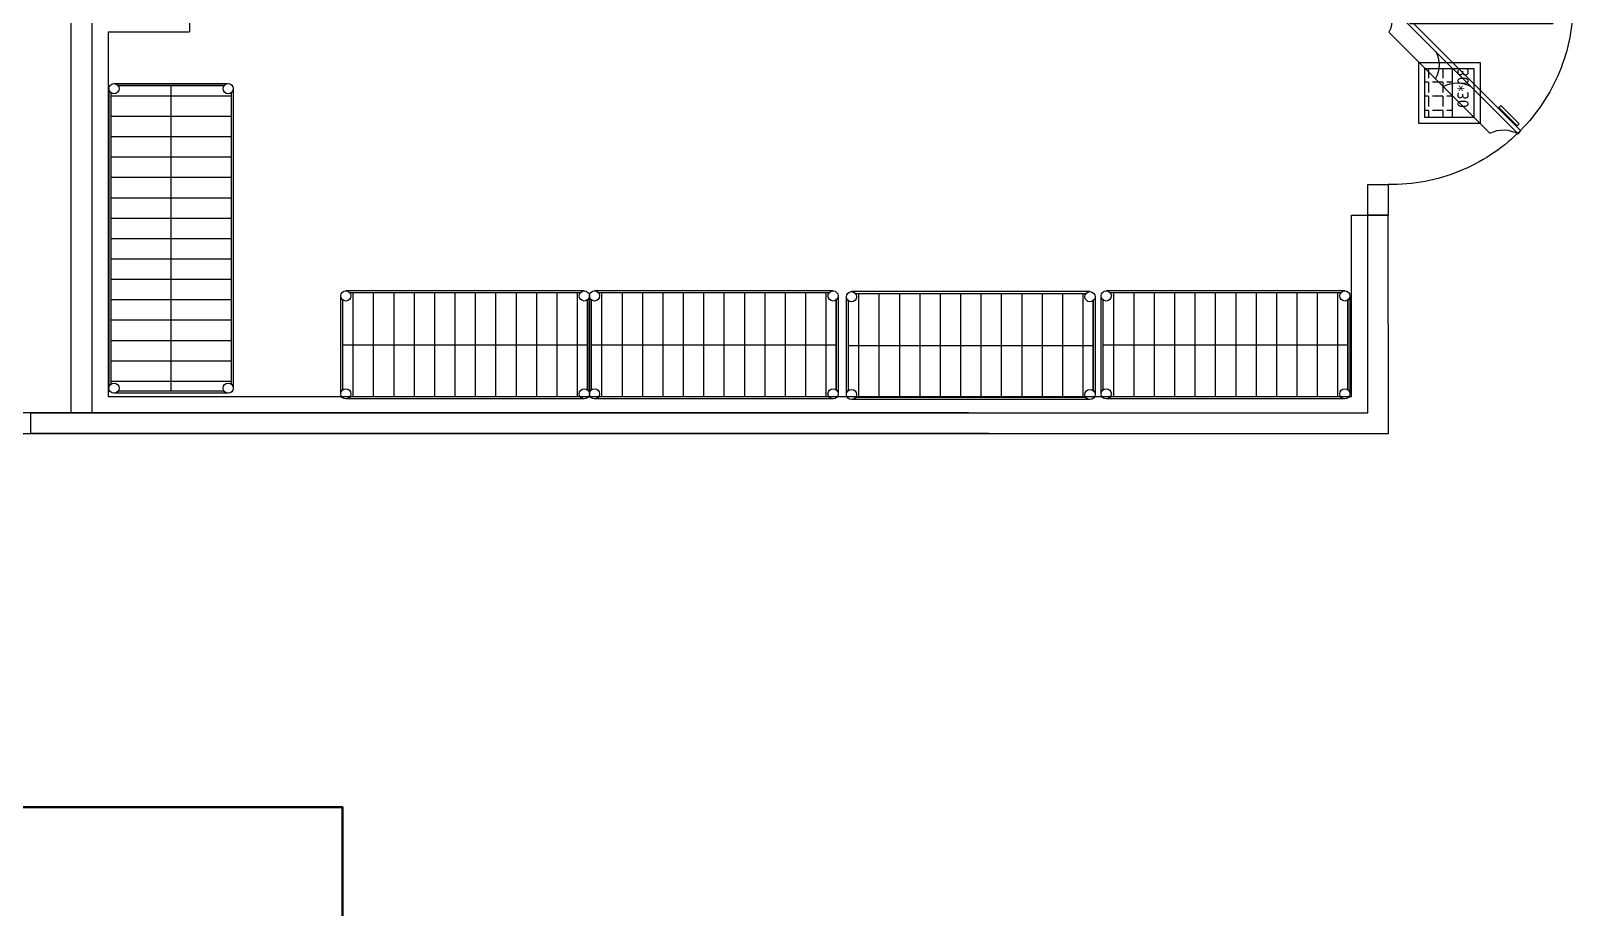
# Model space of a CAD drawing. Header units: millimetres. Extents: x 1531071 to 1560283, y -701792 to -691067.
# Drawn here: x 1537154 to 1537911, y -696221 to -695790 of the extents above; entities that cross this region are included whole.
import ezdxf

# ---------------------------------------------------------------- set-up
doc = ezdxf.new("R2010")
doc.units = ezdxf.units.MM
doc.header["$LTSCALE"] = 20
doc.header["$MEASUREMENT"] = 0
doc.set_wipeout_variables(frame=1)
doc.linetypes.add('DASHED', pattern=[19.05, 12.7, -6.35])
doc.layers.add('GRC-Ekipman', color=4, linetype='Continuous', lineweight=25)
doc.layers.add('wall ext', color=30, linetype='Continuous', lineweight=30)
for name, color, linetype in [('Kıtc-002 Çizgi', 7, 'Continuous'), ('Kıtc-028 Yer Izgarası', 252, 'Continuous'), ('Kıtc-034 Soğuk Oda', 1, 'Continuous'), ('SOŞUK ODA PANELİ', 4, 'Continuous')]:
    doc.layers.add(name, color=color, linetype=linetype)
doc.styles.get("Standard").update_dxf_attribs({"font": 'tahoma.ttf', "height": 10})

# ---------------------------------------------------------------- blocks, each defined once
blk = doc.blocks.new('A$C60E3056A')
at = {"layer": 'Kıtc-034 Soğuk Oda', "color": 3}
blk.add_line((13.32, 80.05), (13.32, 9.95), dxfattribs=at)
for points in [[(1.83, 0), (3.83, 0), (3.83, 90), (1.83, 90)], [(1.44, 3.03), (0, 3.03), (0, 15.75), (1.44, 15.75)]]:
    blk.add_lwpolyline(points, close=True, dxfattribs=at)
for centre, radius, start, end in [((17.93, 93.95), 14.65, 195.63806, 251.64889), ((17.17, 61.16), 14, 196.32537, 253.63654), ((17.17, 28.84), 14, 106.36346, 163.67463), ((17.93, -3.95), 14.65, 108.35111, 164.36194)]:
    blk.add_arc(centre, radius, start, end, dxfattribs=at)
blk = doc.blocks.new('A$C4A7C2E03')
at = {"layer": 'Kıtc-034 Soğuk Oda', "color": 254}
blk.add_line((80.05, 0), (9.95, 0), dxfattribs=at)
for points in [[(0, 11.49), (0, 9.49), (90, 9.49), (90, 11.49)], [(3.03, 11.89), (3.03, 13.32), (15.75, 13.32), (15.75, 11.89)]]:
    blk.add_lwpolyline(points, close=True, dxfattribs=at)
for centre, radius, start, end in [((-3.95, -4.61), 14.65, 18.35111, 74.36194), ((28.84, -3.84), 14, 16.36346, 73.67463), ((61.16, -3.84), 14, 106.32537, 163.63654), ((93.95, -4.61), 14.65, 105.63806, 161.64889)]:
    blk.add_arc(centre, radius, start, end, dxfattribs=at)
blk = doc.blocks.new('A$C65962AFD')
at = {"color": 3}
blk.add_wipeout([(90.69, 105), (90.69, 15), (100.69, 15), (100.69, 105)], dxfattribs=at).dxf.layer = 'Kıtc-034 Soğuk Oda'
at = {"layer": 'Kıtc-002 Çizgi', "color": 254, "linetype": 'DASHED'}
blk.add_arc((89.46, 104.46), 89.47, 180.93417, 270.78371, dxfattribs=at)
at = {"layer": 'Kıtc-034 Soğuk Oda'}
for points in [[(100.69, 105), (100.69, 120), (90.69, 120), (90.69, 105)], [(100.69, 0), (100.69, 15), (90.69, 15), (90.69, 0)]]:
    blk.add_lwpolyline(points, close=True, dxfattribs=at)
at = {"layer": 'Kıtc-002 Çizgi'}
blk.add_blockref('A$C4A7C2E03', (0, 94.09), dxfattribs=at)
at = {"layer": 'Kıtc-002 Çizgi', "rotation": 315}
blk.add_blockref('A$C60E3056A', (24.34, 42.65), dxfattribs=at)
blk = doc.blocks.new('A$C1AAB3821')
at = {"layer": 'Kıtc-028 Yer Izgarası'}
for p, q in [((30, 30), (0, 30)), ((0, 30), (0, 0)), ((27, 27), (3, 27)), ((3, 27), (3, 3)), ((3, 25.24), (7.74, 25.24)), ((9.65, 25.24), (9.65, 27)), ((9.65, 25.24), (14.73, 25.24)), ((9.65, 18.25), (9.65, 23.33)), ((16.63, 25.24), (16.63, 27)), ((16.63, 25.24), (21.71, 25.24)), ((16.63, 18.25), (16.63, 23.33)), ((23.62, 25.24), (23.62, 27)), ((23.62, 25.24), (27, 25.24)), ((23.62, 18.25), (23.62, 23.33)), ((27, 3), (27, 27)), ((30, 0), (30, 30)), ((3, 18.25), (7.74, 18.25)), ((9.65, 18.25), (14.73, 18.25)), ((9.65, 13.5), (9.65, 16.35)), ((16.63, 18.25), (21.71, 18.25)), ((16.63, 13.5), (16.63, 16.35)), ((23.62, 18.25), (27, 18.25)), ((23.62, 13.5), (23.62, 16.35)), ((27, 13.5), (3, 13.5)), ((3, 13.5), (3, 3)), ((27, 3), (27, 13.5)), ((0, 0), (30, 0)), ((3, 3), (27, 3)), ((3, 3), (27, 3))]:
    blk.add_line(p, q, dxfattribs=at)
blk.add_text('30*30', height=5.4, dxfattribs=at).set_placement((3, 5.64))
blk = doc.blocks.new('istif rafı 152-61')
at = {"ltscale": 5}
for p, q in [((149.5, 0), (2.51, 0)), ((147.5, -1), (4.5, -1)), ((147.5, -60), (4.5, -60)), ((149.5, -61), (2.5, -61))]:
    blk.add_line(p, q, dxfattribs=at)
for p, q in [((0, -58.5), (0, -2.5)), ((1, -56.5), (1, -4.5)), ((151, -4.5), (151, -56.5)), ((151, -56.5), (151, -4.5)), ((152, -2.5), (152, -58.5))]:
    blk.add_line(p, q)
at = {"color": 149, "ltscale": 5}
for p, q in [((6, -1), (6, -60)), ((16, -1), (16, -60)), ((26, -1), (26, -60)), ((36, -1), (36, -60)), ((46, -1), (46, -60)), ((56, -1), (56, -60)), ((66, -1), (66, -60)), ((76, -1), (76, -60)), ((86, -1), (86, -60)), ((96, -1), (96, -60)), ((106, -1), (106, -60)), ((116, -1), (116, -60)), ((126, -1), (126, -60)), ((136, -1), (136, -60)), ((146, -1), (146, -60)), ((1, -30.5), (151, -30.5))]:
    blk.add_line(p, q, dxfattribs=at)
at = {"ltscale": 5}
for centre in [(2.5, -2.5), (149.5, -2.5), (2.5, -58.5), (149.5, -58.5)]:
    blk.add_circle(centre, 2.5, dxfattribs=at)
blk = doc.blocks.new('istif rafı 122-53')
at = {"ltscale": 5}
for p, q in [((119.5, 0), (2.51, 0)), ((117.5, -1), (4.5, -1)), ((117.5, -52), (4.5, -52)), ((119.5, -53), (2.5, -53))]:
    blk.add_line(p, q, dxfattribs=at)
for p, q in [((0, -50.5), (0, -2.5)), ((1, -48.5), (1, -4.5)), ((121, -4.5), (121, -48.5)), ((121, -48.5), (121, -4.5)), ((122, -2.5), (122, -50.5))]:
    blk.add_line(p, q)
at = {"color": 149, "ltscale": 5}
for p, q in [((6, -1), (6, -52)), ((16, -1), (16, -52)), ((26, -1), (26, -52)), ((36, -1), (36, -52)), ((46, -1), (46, -52)), ((56, -1), (56, -52)), ((66, -1), (66, -52)), ((76, -1), (76, -52)), ((86, -1), (86, -52)), ((96, -1), (96, -52)), ((106, -1), (106, -52)), ((116, -1), (116, -52)), ((1, -26.5), (121, -26.5))]:
    blk.add_line(p, q, dxfattribs=at)
at = {"ltscale": 5}
for centre in [(2.5, -2.5), (119.5, -2.5), (2.5, -50.5), (119.5, -50.5)]:
    blk.add_circle(centre, 2.5, dxfattribs=at)

msp = doc.modelspace()

# ---------------------------------------------------------------- linework, layer by layer
at = {"color": 0, "lineweight": 30, "ltscale": 0.5}
for p, q in [((1537801.97, -695880.46), (1537819.97, -695880.46)), ((1537809.99, -695977.51), (1537809.97, -695880.46)), ((1537819.99, -695987.51), (1537819.97, -695880.46)), ((1537183.99, -695977.51), (1537809.99, -695977.51)), ((1537191.99, -695977.51), (1537809.99, -695977.51)), ((1537613.99, -695977.51), (1537809.99, -695977.51)), ((1537623.99, -695987.51), (1537819.99, -695987.51))]:
    msp.add_line(p, q, dxfattribs=at)
msp.add_lwpolyline([(1537183.99, -695782.46), (1537183.99, -695977.51), (1537173.99, -695977.51), (1537173.99, -695782.46)], close=True, dxfattribs=at)
for points in [[(1537613.99, -695977.51), (1537064.09, -695977.51)], [(1537623.99, -695987.51), (1537154.19, -695987.51), (1537154.19, -695977.51), (1537613.99, -695977.51)], [(1537064.09, -695987.51), (1537623.99, -695987.51)]]:
    msp.add_lwpolyline(points, dxfattribs=at)
at = {"layer": 'SOŞUK ODA PANELİ', "color": 0, "lineweight": -3, "ltscale": 0.5}
msp.add_line((1537183.99, -695782.46), (1537183.99, -695977.51), dxfattribs=at)
at = {"layer": 'SOŞUK ODA PANELİ', "color": 4, "lineweight": -3, "ltscale": 0.5}
for p, q in [((1537231.99, -695782.46), (1537231.99, -695790.46)), ((1537191.99, -695790.46), (1537191.99, -695969.51)), ((1537191.99, -695790.46), (1537223.99, -695790.46)), ((1537223.99, -695790.46), (1537231.99, -695790.46)), ((1537801.98, -695969.51), (1537801.97, -695880.46)), ((1537191.99, -695969.51), (1537801.98, -695969.51))]:
    msp.add_line(p, q, dxfattribs=at)
at = {"layer": 'wall ext', "color": 1, "lineweight": 50, "ltscale": 0.5}
msp.add_lwpolyline([(1536986.54, -697296.81), (1537306.99, -697296.81), (1537306.99, -696170.91), (1535036.89, -696170.91), (1534773.5, -698067.33)], dxfattribs=at)

# ---------------------------------------------------------------- block references
at = {"layer": 'GRC-Ekipman', "rotation": 90}
msp.add_blockref('istif rafı 152-61', (1537192.42, -695967.87), dxfattribs=at)
at = {"layer": 'GRC-Ekipman'}
for p in [(1537306.12, -695917.6), (1537428.12, -695917.6), (1537554.14, -695917.97), (1537679.12, -695917.6)]:
    msp.add_blockref('istif rafı 122-53', p, dxfattribs=at)

# ---------------------------------------------------------------- next in the draw order: block references
at = {"layer": 'Kıtc-034 Soğuk Oda', "xscale": -1, "rotation": 359.9998601791521}
msp.add_blockref('A$C65962AFD', (1537910.64, -695880.46), dxfattribs=at)

# ---------------------------------------------------------------- next in the draw order: block references
at = {"layer": 'Kıtc-028 Yer Izgarası', "xscale": -1, "rotation": 90}
msp.add_blockref('A$C1AAB3821', (1537864.95, -695805.46), dxfattribs=at)

doc.saveas('drawing.dxf')
